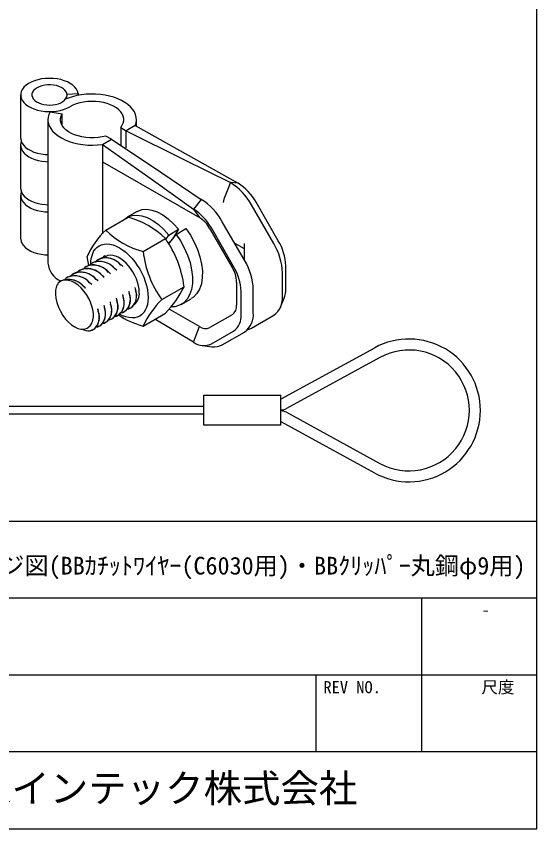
# Model space of a CAD drawing. Units: millimetres on the paper. Extents: x -142 to 140, y -97 to 98.
# Drawn here: x 92.6 to 140, y -96.7 to -22.7 of the extents above; entities that cross this region are included whole.
import ezdxf
from ezdxf.enums import TextEntityAlignment as Align

# ---------------------------------------------------------------- set-up
doc = ezdxf.new("R2010")
doc.units = ezdxf.units.MM
doc.layers.add('0-0_文字･図枠･寸法', color=7, linetype='Continuous')
doc.layers.add('0-4_BBクリッパー', color=7, linetype='Continuous')
doc.styles.add('ＭＳ ゴシック', font='')
doc.styles.get('ＭＳ ゴシック').set_extended_font_data('MS Gothic')

msp = doc.modelspace()

# ---------------------------------------------------------------- linework, layer by layer
at = {"layer": '0-0_文字･図枠･寸法'}
for p, q in [((140.023, -24.424), (140.023, 98.326)), ((140.023, -96.674), (140.023, -24.424)), ((140.023, -75.674), (61.523, -75.674)), ((129.523, -75.674), (129.523, -89.674)), ((140.023, -82.674), (61.523, -82.674)), ((119.923, -82.674), (119.923, -89.674)), ((140.023, -89.674), (30.023, -89.674)), ((-141.977, -96.674), (140.023, -96.674))]:
    msp.add_line(p, q, dxfattribs=at)
msp.add_lwpolyline([(140.023, -68.674), (30.023, -68.674), (30.023, -96.674)], dxfattribs=at)
at = {"layer": '0-4_BBクリッパー'}
for p, q in [((93.032, -29.825), (93.032, -33.743)), ((97.122, -30.194), (97.122, -30.212)), ((97.25, -29.744), (98.269, -29.693)), ((98.269, -29.693), (98.269, -29.864)), ((97.244, -31.03), (97.511, -30.896)), ((95.713, -31.352), (96.809, -31.557)), ((96.809, -32.585), (96.809, -31.557)), ((95.516, -32.071), (95.516, -45.133)), ((103.578, -32.673), (103.578, -32.071)), ((102.145, -32.787), (102.145, -34.434)), ((102.145, -32.787), (102.654, -33.081)), ((103.468, -32.611), (102.654, -33.081)), ((102.654, -34.648), (102.654, -33.081)), ((103.468, -32.611), (112.833, -37.869)), ((100.482, -34.335), (101.297, -33.865)), ((101.297, -33.865), (100.788, -33.571)), ((93.032, -34.396), (93.032, -38.315)), ((100.482, -34.335), (100.482, -35.902)), ((100.482, -35.902), (100.482, -42.472)), ((100.482, -35.902), (109.312, -41)), ((112.128, -37.806), (111.544, -39.31)), ((112.833, -37.869), (112.128, -37.806)), ((93.032, -38.968), (93.032, -42.887)), ((109.469, -39.342), (108.763, -40.219)), ((116.077, -43.348), (114.048, -39.833)), ((116.494, -43.107), (114.465, -39.592)), ((103.637, -40.442), (102.732, -40.965)), ((108.763, -40.219), (109.312, -41)), ((100.78, -42.129), (102.816, -40.953)), ((113.418, -44.883), (111.388, -41.368)), ((106.51, -42.587), (107.415, -42.065)), ((107.415, -42.065), (106.888, -42.913)), ((110.272, -42.013), (112.301, -45.528)), ((112.424, -45.456), (110.395, -41.941)), ((104.176, -44.089), (106.212, -42.914)), ((106.26, -42.989), (106.51, -42.587)), ((106.518, -43.396), (107.183, -42.525)), ((107.16, -42.556), (107.129, -42.524)), ((106.678, -43.187), (106.464, -43.311)), ((113.4, -43.834), (112.518, -43.324)), ((113.4, -44.852), (113.4, -43.344)), ((99.233, -45.35), (99.082, -44.545)), ((99.565, -45.116), (99.556, -45.122)), ((100.131, -44.79), (100.122, -44.795)), ((100.696, -44.464), (100.687, -44.469)), ((98.434, -45.769), (98.425, -45.775)), ((99, -45.443), (98.991, -45.448)), ((117.17, -47.487), (117.17, -45.381)), ((97.303, -46.422), (97.294, -46.428)), ((97.869, -46.096), (97.86, -46.101)), ((116.872, -48.129), (116.872, -46.024)), ((96.734, -46.762), (96.462, -46.975)), ((96.728, -46.754), (96.553, -46.883)), ((96.737, -46.749), (96.728, -46.754)), ((96.914, -46.689), (96.849, -46.723)), ((103.471, -47.403), (103.464, -47.36)), ((105.874, -48.465), (107.91, -47.29)), ((112.699, -46.866), (112.699, -48.971)), ((102.34, -48.056), (102.333, -48.013)), ((102.905, -47.729), (102.899, -47.686)), ((113.1, -49.836), (113.1, -47.731)), ((114.213, -49.664), (114.213, -47.559)), ((101.209, -48.709), (101.202, -48.666)), ((101.774, -48.383), (101.767, -48.339)), ((107.652, -48.912), (108.557, -48.389)), ((116.693, -49.145), (117.018, -48.35)), ((100.078, -49.362), (100.071, -49.319)), ((100.643, -49.036), (100.636, -48.992)), ((102.498, -49.564), (102.507, -49.558)), ((103.063, -49.237), (103.072, -49.232)), ((109.312, -50.927), (106.544, -49.329)), ((101.366, -50.217), (101.375, -50.211)), ((101.932, -49.89), (101.941, -49.885)), ((104.176, -50.881), (106.212, -49.706)), ((108.763, -52.341), (105.265, -50.253)), ((112.301, -49.85), (110.272, -51.022)), ((114.048, -51.059), (116.077, -49.887)), ((99.164, -50.994), (99.226, -50.957)), ((99.226, -50.967), (99.17, -51.004)), ((99.177, -51), (99.22, -50.988)), ((99.196, -50.989), (99.197, -50.989)), ((100.235, -50.87), (100.244, -50.864)), ((100.801, -50.543), (100.81, -50.538)), ((108.763, -52.341), (109.312, -50.927)), ((99.67, -51.196), (99.679, -51.191)), ((110.395, -52.502), (112.424, -51.33)), ((111.388, -52.594), (113.418, -51.422)), ((109.586, -52.641), (110.437, -52.757)), ((116.761, -57.512), (125.267, -52.857)), ((125.747, -53.734), (117.241, -58.389)), ((109.719, -57.165), (116.719, -57.165)), ((109.719, -59.915), (109.719, -57.165)), ((116.719, -59.915), (116.719, -57.165)), ((116.719, -57.512), (116.761, -57.512)), ((79.893, -58.165), (109.719, -58.165)), ((109.719, -58.915), (79.893, -58.915)), ((116.761, -58.512), (116.719, -58.512)), ((116.719, -58.612), (116.761, -58.612)), ((117.241, -58.735), (125.747, -63.39)), ((116.719, -59.915), (109.719, -59.915)), ((116.761, -59.612), (116.719, -59.612)), ((125.267, -64.267), (116.761, -59.612))]:
    msp.add_line(p, q, dxfattribs=at)
for points in [[(98.269, -29.693), (98.215, -29.49), (98.113, -29.294), (97.967, -29.108), (97.778, -28.934), (97.551, -28.777), (97.289, -28.639), (96.997, -28.523), (96.681, -28.431), (96.346, -28.363), (95.998, -28.323), (95.644, -28.31), (95.291, -28.325), (94.944, -28.367), (94.61, -28.436), (94.295, -28.53), (94.005, -28.648), (93.745, -28.787), (93.52, -28.945), (93.334, -29.119), (93.191, -29.307), (93.092, -29.503), (93.04, -29.706), (93.037, -29.911), (93.081, -30.114), (93.172, -30.312), (93.308, -30.5), (93.487, -30.677), (93.706, -30.838), (93.961, -30.981), (94.246, -31.102), (94.558, -31.2), (94.889, -31.273), (95.234, -31.32), (95.587, -31.339), (95.942, -31.33), (96.291, -31.294), (96.628, -31.231), (96.948, -31.143), (97.244, -31.03)], [(103.468, -32.611), (103.546, -32.364), (103.578, -32.113), (103.562, -31.863), (103.5, -31.614), (103.392, -31.371), (103.239, -31.136), (103.043, -30.912), (102.806, -30.701), (102.531, -30.507), (102.222, -30.33), (101.882, -30.174), (101.514, -30.04), (101.124, -29.929), (100.715, -29.844), (100.292, -29.784), (99.861, -29.751), (99.427, -29.745), (98.993, -29.766), (98.566, -29.814), (98.151, -29.888), (97.752, -29.987), (97.373, -30.111), (97.1, -30.221)], [(102.145, -32.787), (102.282, -32.591), (102.374, -32.386), (102.421, -32.177), (102.421, -31.965), (102.374, -31.755), (102.282, -31.55), (102.145, -31.354), (101.966, -31.169), (101.748, -30.999), (101.495, -30.847), (101.21, -30.714), (100.898, -30.603), (100.564, -30.516), (100.213, -30.454), (99.852, -30.418), (99.486, -30.409), (99.121, -30.427), (98.762, -30.472), (98.417, -30.542), (98.09, -30.637), (97.786, -30.756), (97.511, -30.896)], [(95.713, -31.352), (95.598, -31.603), (95.533, -31.859), (95.517, -32.119), (95.551, -32.377), (95.635, -32.632), (95.767, -32.88), (95.947, -33.118), (96.171, -33.343), (96.437, -33.552), (96.742, -33.742), (97.081, -33.912), (97.452, -34.059), (97.848, -34.181), (98.265, -34.277), (98.699, -34.346), (99.143, -34.386), (99.592, -34.398), (100.04, -34.381), (100.482, -34.335)], [(100.788, -33.571), (100.442, -33.651), (100.081, -33.704), (99.712, -33.731), (99.339, -33.729), (98.97, -33.7), (98.611, -33.643), (98.267, -33.56), (97.945, -33.452), (97.649, -33.321), (97.385, -33.169), (97.158, -32.999), (96.97, -32.813), (96.826, -32.615), (96.727, -32.407), (96.676, -32.194), (96.672, -31.979), (96.717, -31.766), (96.809, -31.557)], [(102.654, -33.081), (107.959, -35.727), (112.128, -37.806)], [(93.032, -33.743), (93.037, -33.829), (93.081, -34.032), (93.172, -34.23), (93.308, -34.419), (93.487, -34.596), (93.706, -34.757), (93.961, -34.899), (94.246, -35.021), (94.558, -35.119), (94.889, -35.192), (95.234, -35.238), (95.516, -35.256)], [(101.297, -33.865), (105.873, -36.932), (109.469, -39.342)], [(93.094, -34.07), (93.071, -34.137), (93.034, -34.338), (93.044, -34.541), (93.101, -34.742), (93.204, -34.936), (93.351, -35.12), (93.539, -35.291), (93.766, -35.447), (94.026, -35.583), (94.315, -35.698), (94.629, -35.79), (94.961, -35.857), (95.305, -35.897), (95.516, -35.909)], [(100.482, -34.335), (105.12, -37.63), (108.763, -40.219)], [(93.032, -38.315), (93.044, -38.46), (93.101, -38.66), (93.204, -38.854), (93.351, -39.039), (93.539, -39.21), (93.766, -39.365), (94.026, -39.502), (94.315, -39.617), (94.629, -39.709), (94.961, -39.776), (95.305, -39.816), (95.516, -39.828)], [(93.094, -38.642), (93.092, -38.647), (93.04, -38.849), (93.037, -39.054), (93.081, -39.257), (93.172, -39.455), (93.308, -39.644), (93.487, -39.821), (93.706, -39.982), (93.961, -40.124), (94.246, -40.246), (94.558, -40.344), (94.889, -40.417), (95.234, -40.463), (95.516, -40.481)], [(111.544, -39.31), (111.499, -39.462), (111.484, -39.607)], [(103.641, -40.449), (103.698, -40.409), (104.089, -40.273), (104.523, -40.24), (104.984, -40.309), (105.468, -40.477), (105.971, -40.747), (106.475, -41.111), (106.962, -41.557), (107.415, -42.065)], [(102.525, -41.121), (102.793, -40.932), (103.184, -40.795), (103.618, -40.762), (104.079, -40.832), (104.563, -41), (105.066, -41.269), (105.57, -41.633), (106.057, -42.079), (106.51, -42.587)], [(107.183, -42.525), (108.088, -42.003), (108.487, -42.59), (108.841, -43.228), (109.136, -43.897), (109.36, -44.57), (109.508, -45.225), (109.58, -45.858), (109.574, -46.465), (109.486, -47.023), (109.321, -47.511), (109.085, -47.914), (108.783, -48.233), (108.55, -48.378)], [(93.032, -42.887), (93.037, -42.973), (93.081, -43.176), (93.172, -43.374), (93.308, -43.563), (93.487, -43.739), (93.706, -43.9), (93.961, -44.043), (94.246, -44.164), (94.558, -44.262), (94.889, -44.335), (95.234, -44.382), (95.516, -44.399)], [(107.183, -42.525), (107.582, -43.112), (107.936, -43.751), (108.231, -44.419), (108.455, -45.093), (108.603, -45.747), (108.675, -46.38), (108.669, -46.987), (108.582, -47.545), (108.416, -48.033), (108.18, -48.436), (107.878, -48.755), (107.508, -48.986), (107.081, -49.117), (106.705, -49.138)], [(99.413, -45.258), (99.43, -44.93), (99.479, -44.625), (99.56, -44.346), (99.672, -44.099), (99.814, -43.884), (99.983, -43.706), (100.178, -43.567), (100.397, -43.467), (100.636, -43.41), (100.892, -43.394), (101.163, -43.421), (101.444, -43.49), (101.733, -43.6), (102.026, -43.75), (102.318, -43.937), (102.607, -44.161), (102.888, -44.417), (103.159, -44.703), (103.415, -45.014), (103.654, -45.348), (103.873, -45.699), (104.068, -46.064), (104.237, -46.438), (104.379, -46.816), (104.491, -47.193), (104.572, -47.565), (104.621, -47.927), (104.638, -48.274), (104.621, -48.603), (104.572, -48.908), (104.491, -49.186), (104.379, -49.434), (104.237, -49.648), (104.068, -49.826), (103.873, -49.966), (103.654, -50.065), (103.415, -50.123), (103.159, -50.138), (102.888, -50.112)], [(99.562, -45.132), (99.464, -45.182), (99.309, -45.337)], [(100.096, -44.981), (99.795, -45.03), (99.61, -45.124)], [(100.127, -44.805), (100.029, -44.856), (99.875, -45.011)], [(100.108, -44.837), (100.013, -44.885), (99.89, -45.008)], [(100.661, -44.654), (100.361, -44.703), (100.176, -44.798)], [(100.693, -44.479), (100.595, -44.529), (100.44, -44.684)], [(100.673, -44.51), (100.578, -44.559), (100.456, -44.682)], [(103.835, -47.811), (103.819, -47.517), (103.768, -47.208), (103.686, -46.892), (103.572, -46.573), (103.429, -46.258), (103.261, -45.952), (103.069, -45.661), (102.858, -45.391), (102.632, -45.147), (102.394, -44.933), (102.149, -44.752), (101.902, -44.61), (101.657, -44.507), (101.419, -44.447), (101.193, -44.43), (100.982, -44.456), (100.79, -44.526), (100.622, -44.637), (100.614, -44.643)], [(98.431, -45.785), (98.332, -45.835), (98.178, -45.99)], [(98.411, -45.816), (98.316, -45.865), (98.193, -45.988)], [(98.965, -45.634), (98.664, -45.683), (98.479, -45.777)], [(98.996, -45.458), (98.898, -45.509), (98.743, -45.664)], [(98.977, -45.49), (98.881, -45.538), (98.759, -45.661)], [(99.53, -45.307), (99.23, -45.356), (99.045, -45.451)], [(99.543, -45.163), (99.447, -45.212), (99.324, -45.335)], [(101.768, -45.781), (101.694, -45.715), (101.619, -45.648)], [(101.776, -45.786), (101.667, -45.682), (101.627, -45.656)], [(102.335, -45.455), (102.261, -45.39), (102.186, -45.323)], [(102.341, -45.46), (102.233, -45.355), (102.193, -45.329)], [(97.3, -46.438), (97.201, -46.488), (97.047, -46.643)], [(97.28, -46.469), (97.185, -46.518), (97.062, -46.641)], [(97.834, -46.287), (97.533, -46.336), (97.348, -46.43)], [(97.865, -46.111), (97.767, -46.162), (97.612, -46.317)], [(97.846, -46.143), (97.75, -46.191), (97.628, -46.314)], [(98.399, -45.96), (98.099, -46.009), (97.914, -46.104)], [(100.074, -46.763), (99.999, -46.696), (99.923, -46.629)], [(100.638, -46.435), (100.563, -46.368), (100.487, -46.301)], [(100.645, -46.439), (100.536, -46.335), (100.496, -46.309)], [(101.202, -46.107), (101.128, -46.041), (101.053, -45.974)], [(101.21, -46.113), (101.101, -46.008), (101.062, -45.982)], [(99.602, -50.327), (99.651, -50.049), (99.654, -49.741), (99.613, -49.41), (99.529, -49.066), (99.4, -48.708), (99.233, -48.355), (99.027, -48.011), (98.792, -47.692), (98.531, -47.404), (98.255, -47.157), (97.958, -46.951), (97.66, -46.802), (97.37, -46.714), (97.095, -46.688), (96.822, -46.729)], [(98.948, -47.419), (98.839, -47.314), (98.797, -47.287)], [(98.949, -47.421), (98.874, -47.355), (98.798, -47.287)], [(99.511, -47.091), (99.436, -47.025), (99.36, -46.957)], [(99.514, -47.092), (99.405, -46.988), (99.365, -46.961)], [(100.079, -46.766), (99.97, -46.661), (99.931, -46.635)], [(96.203, -47.61), (96.191, -47.964), (96.23, -48.345), (96.323, -48.744), (96.465, -49.149), (96.648, -49.534), (96.869, -49.901), (97.119, -50.235), (97.392, -50.53), (97.677, -50.773), (97.97, -50.963), (98.252, -51.09), (98.524, -51.157), (98.778, -51.16), (99.007, -51.1), (99.088, -51.058)], [(102.374, -48.221), (102.354, -48.123), (102.333, -48.024)], [(102.94, -47.898), (102.92, -47.8), (102.899, -47.7)], [(103.506, -47.573), (103.486, -47.475), (103.465, -47.376)], [(101.242, -48.869), (101.221, -48.771), (101.201, -48.671)], [(101.808, -48.545), (101.788, -48.447), (101.767, -48.348)], [(100.11, -49.519), (100.091, -49.425), (100.071, -49.328)], [(100.675, -49.191), (100.655, -49.094), (100.635, -48.995)], [(102.175, -49.654), (102.325, -49.637), (102.492, -49.553)], [(102.18, -49.649), (102.292, -49.636), (102.452, -49.556)], [(102.523, -49.516), (102.604, -49.475), (102.78, -49.285)], [(102.741, -49.327), (102.89, -49.311), (103.058, -49.227)], [(102.745, -49.322), (102.857, -49.31), (103.018, -49.229)], [(103.088, -49.19), (103.169, -49.149), (103.345, -48.959)], [(100.825, -50.496), (100.907, -50.455), (101.083, -50.265)], [(101.044, -50.307), (101.194, -50.29), (101.361, -50.206)], [(101.049, -50.302), (101.16, -50.289), (101.321, -50.209)], [(101.391, -50.169), (101.472, -50.128), (101.649, -49.938)], [(101.61, -49.98), (101.759, -49.964), (101.926, -49.88)], [(101.614, -49.975), (101.726, -49.963), (101.886, -49.883)], [(101.956, -49.843), (102.038, -49.802), (102.214, -49.612)], [(102.888, -50.112), (102.607, -50.043), (102.318, -49.933), (102.048, -49.796)], [(99.694, -51.149), (99.776, -51.108), (99.952, -50.918)], [(99.918, -50.955), (100.029, -50.942), (100.189, -50.862)], [(99.925, -50.959), (100.063, -50.943), (100.23, -50.859)], [(100.26, -50.822), (100.341, -50.781), (100.518, -50.591)], [(100.479, -50.633), (100.628, -50.617), (100.795, -50.533)], [(100.483, -50.628), (100.595, -50.616), (100.755, -50.536)], [(113.706, -51.196), (113.85, -51.151), (114.048, -51.059)]]:
    msp.add_lwpolyline(points, dxfattribs=at)
msp.add_lwpolyline([(94.525, -29.172), (94.35, -29.291), (94.213, -29.427), (94.117, -29.573), (94.065, -29.727), (94.059, -29.883), (94.1, -30.038), (94.185, -30.187), (94.312, -30.325), (94.478, -30.449), (94.678, -30.555), (94.906, -30.64), (95.155, -30.702), (95.419, -30.738), (95.69, -30.748), (95.96, -30.731), (96.221, -30.689), (96.466, -30.621), (96.687, -30.531), (96.879, -30.42), (97.036, -30.292), (97.153, -30.151), (97.227, -30), (97.255, -29.844), (97.238, -29.688), (97.175, -29.536), (97.069, -29.392), (96.922, -29.26), (96.738, -29.145), (96.523, -29.049), (96.284, -28.975), (96.026, -28.926), (95.758, -28.903), (95.486, -28.906), (95.22, -28.936), (94.966, -28.991), (94.732, -29.071)], close=True, dxfattribs=at)
for centre, radius, start, end in [((109.197, -42.506), 5.539, 28.85561, 58.04532), ((110.342, -41.864), 4.708, 28.85562, 58.04532), ((106.537, -44.041), 5.539, 28.85561, 58.04532), ((106.272, -44.213), 4.708, 28.85562, 58.04532), ((100.734, -48.481), 7.81, 45.46392, 74.54145), ((107.846, -43.349), 2.769, 28.85561, 58.04532), ((106.51, -47.961), 8.176, 134.49537, 155.30328), ((106.164, -36.725), 7.628, 225.10876, 254.89661), ((98.358, -48.479), 9.626, 7.09279, 35.31857), ((111.336, -46.213), 5.539, 1.9565, 31.14372), ((112.464, -45.542), 4.708, 1.95652, 31.14371), ((113.728, -42.9), 9.626, 187.09276, 215.3186), ((97.508, -44.952), 2, 185.2096, 246.33207), ((100.228, -46.767), 1.767, 38.90057, 111.84255), ((100.12, -46.986), 2.009, 41.72996, 90.03163), ((100.794, -46.44), 1.767, 38.90036, 111.83855), ((100.685, -46.661), 2.011, 41.70254, 90.02134), ((108.677, -47.748), 5.539, 1.9565, 31.14372), ((99.097, -47.42), 1.767, 38.90047, 111.84152), ((98.989, -47.638), 2.008, 41.73661, 90.03356), ((99.663, -47.093), 1.767, 38.90039, 111.83823), ((99.554, -47.311), 2.008, 41.74263, 90.0356), ((109.931, -46.96), 2.77, 1.95653, 31.14369), ((108.395, -47.892), 4.708, 1.95652, 31.14371), ((97.4, -48.399), 1.767, 38.90038, 111.84028), ((97.294, -48.618), 2.008, 41.50269, 90.09206), ((97.966, -48.073), 1.767, 38.90047, 111.84029), ((97.857, -48.296), 2.013, 41.67386, 90.01067), ((98.532, -47.746), 1.767, 38.90041, 111.83876), ((98.423, -47.966), 2.01, 41.71277, 90.0254), ((97.446, -47.74), 1.25, 150.01927, 174.03439), ((97.287, -47.659), 1.071, 140.30939, 149.4894), ((97.047, -47.444), 0.75, 107.44259, 141.25654), ((99.776, -43.378), 9.026, 315.48467, 334.31399), ((101.665, -48.464), 1.369, 307.64683, 23.46532), ((101.39, -48.433), 1.635, 329.149, 19.18149), ((102.229, -48.136), 1.371, 307.67691, 23.53333), ((101.957, -48.107), 1.633, 329.1359, 19.14942), ((102.519, -47.931), 1.322, 310.82796, 5.22779), ((114.899, -47.532), 2.272, 338.89352, 1.14127), ((100.533, -49.117), 1.369, 307.65203, 23.47171), ((100.254, -49.084), 1.639, 329.18643, 19.27098), ((101.097, -48.789), 1.372, 307.68749, 23.56278), ((100.822, -48.759), 1.637, 329.16779, 19.22663), ((112.31, -54.794), 9.026, 135.48464, 154.31401), ((114.95, -48.318), 1.931, 305.69803, 5.62039), ((98.836, -50.096), 1.37, 307.65435, 23.487), ((98.553, -50.062), 1.644, 329.22365, 19.35997), ((99.402, -49.77), 1.37, 307.66055, 23.48727), ((99.117, -49.735), 1.645, 329.2324, 19.38098), ((99.967, -49.443), 1.371, 307.66933, 23.52168), ((99.686, -49.41), 1.642, 329.20632, 19.31883), ((111.738, -49.066), 0.966, 305.6981, 5.62033), ((97.688, -49.838), 1.976, 337.88068, 345.67904), ((106.616, -42.428), 8.798, 237.87116, 253.9008), ((111.466, -49.997), 1.642, 305.69805, 5.62035), ((112.291, -49.853), 1.931, 305.69803, 5.62039), ((98.48, -49.982), 1.236, 299.45441, 309.94487), ((98.672, -50.247), 0.91, 311.40056, 338.39809), ((109.874, -50.142), 0.966, 234.38182, 294.31395), ((99.163, -50.337), 0.969, 238.03706, 298.47251), ((99.194, -50.329), 0.977, 238.12039, 298.74952), ((109.719, -51.006), 1.641, 234.38185, 294.31393), ((128.389, -58.562), 6.503, 0, 118.69139), ((110.675, -51.284), 1.492, 260.83696, 298.58936), ((128.389, -58.562), 5.503, 241.30861, 118.69139), ((116.761, -57.512), 1, 270, 298.69138), ((116.761, -59.612), 1, 61.30862, 90), ((128.389, -58.562), 6.503, 241.30861, 0)]:
    msp.add_arc(centre, radius, start, end, dxfattribs=at)

# ---------------------------------------------------------------- texts
at = {"layer": '0-0_文字･図枠･寸法', "style": 'ＭＳ ゴシック'}
for s, height, p in [('天井落下防止金具取付イメージ図(BBｶﾁｯﾄﾜｲﾔｰ(C6030用)・BBｸﾘｯﾊﾟｰ丸鋼φ9用)', 1.613, (62.572, -73.998)), ('-', 1.1, (135.003, -77.606)), ('REV NO.', 1.1, (120.598, -84.657)), ('尺度', 1.1, (134.991, -84.657)), ('日栄インテック株式会社', 2.566, (85.187, -95.038))]:
    msp.add_text(s, height=height, dxfattribs=at).set_placement(p, align=Align.BOTTOM_LEFT)

doc.saveas('drawing.dxf')
